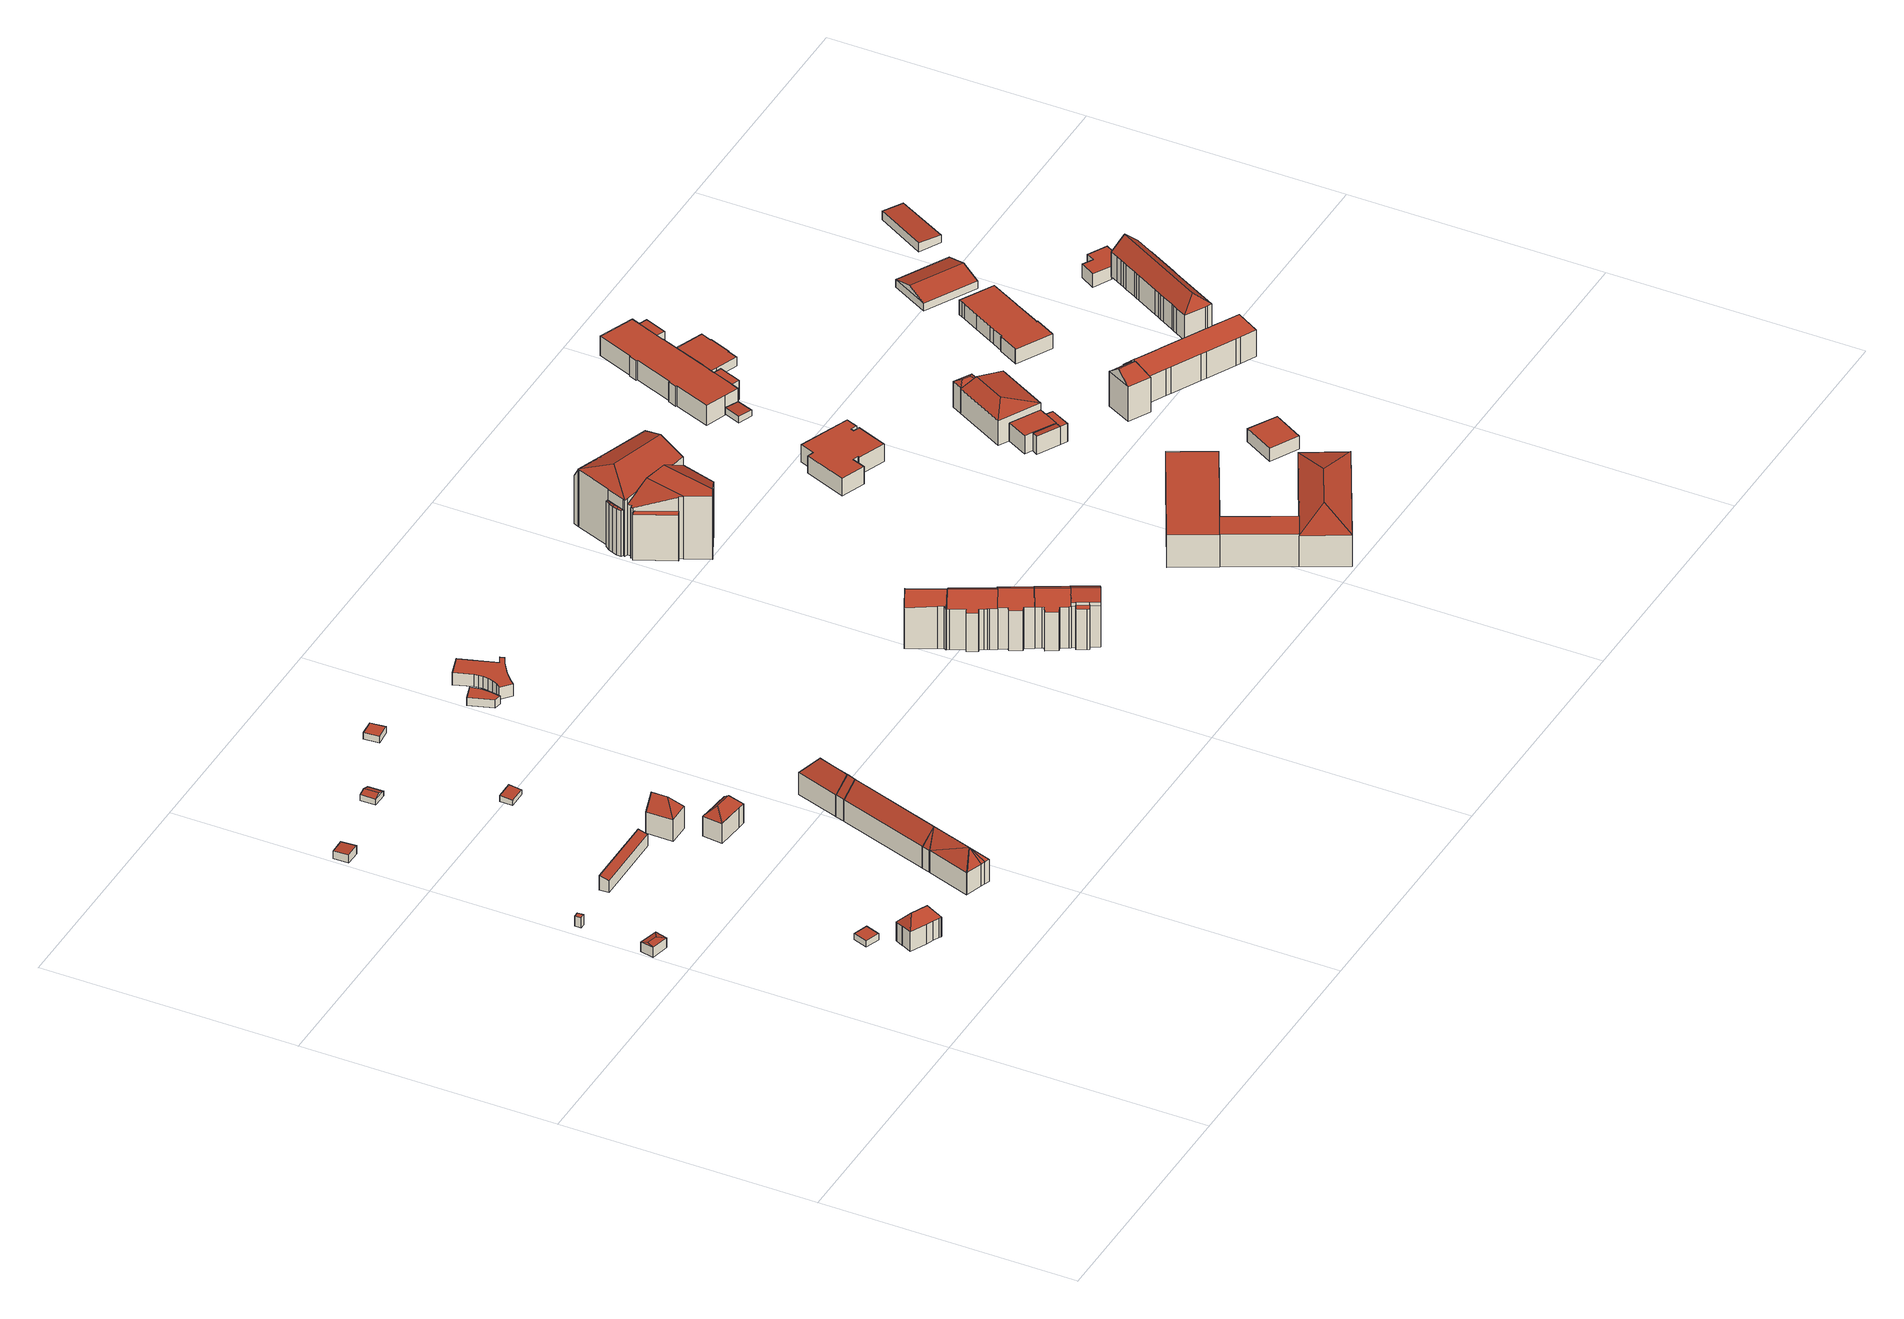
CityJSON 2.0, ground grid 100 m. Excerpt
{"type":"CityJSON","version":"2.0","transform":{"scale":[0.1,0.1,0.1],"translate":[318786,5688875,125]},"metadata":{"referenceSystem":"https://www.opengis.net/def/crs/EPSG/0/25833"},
"CityObjects":{
"building1":{"type":"Building","attributes":{"name":"Universitätsklinikum Leipzig","Dachtyp_tdc":"tdcFreeFormRoof","Gemeindeschluessel":14713000,"Dachneigung":12.28,"QualitaetDacherkennung":78,"Geometrietyp2DReferenz":"3000","function":"31001_3051","roofType":"5000","measuredHeight":4.79},"geometry":[{"type":"MultiSurface","lod":"2","boundaries":[[[0,1,2,3]],[[1,4,5,2]],[[4,6,7,5]],[[6,0,3,7]],[[8,6,4]],[[9,8,4,1]],[[9,1,0]],[[8,9,0,6]],[[3,2,5,7]]],"semantics":{"surfaces":[{"type":"WallSurface"},{"type":"RoofSurface"},{"type":"GroundSurface"}],"values":[0,0,0,0,1,1,1,1,2]}}]},
"building2":{"type":"Building","attributes":{"name":"Universitätsklinikum Leipzig","Dachtyp_tdc":"tdcPolyFlatRoof","Gemeindeschluessel":14713000,"Dachneigung":0,"QualitaetDacherkennung":84,"Geometrietyp2DReferenz":"3000","function":"31001_3051","roofType":"1000","measuredHeight":4.43},"geometry":[{"type":"MultiSurface","lod":"2","boundaries":[[[10,11,12,13]],[[11,14,15,12]],[[14,16,17,15]],[[16,10,13,17]],[[16,14,11,10]],[[13,12,15,17]]],"semantics":{"surfaces":[{"type":"WallSurface"},{"type":"RoofSurface"},{"type":"GroundSurface"}],"values":[0,0,0,0,1,2]}}]},
"building3":{"type":"Building","attributes":{"Dachtyp_tdc":"tdcPolyFlatRoof","Gemeindeschluessel":14713000,"Dachneigung":0,"QualitaetDacherkennung":73,"Geometrietyp2DReferenz":"3000","function":"31001_9998","roofType":"1000","measuredHeight":2.67},"geometry":[{"type":"MultiSurface","lod":"2","boundaries":[[[18,19,20,21]],[[19,22,23,20]],[[22,24,25,23]],[[24,18,21,25]],[[24,22,19,18]],[[21,20,23,25]]],"semantics":{"surfaces":[{"type":"WallSurface"},{"type":"RoofSurface"},{"type":"GroundSurface"}],"values":[0,0,0,0,1,2]}}]},
"building4":{"type":"Building","attributes":{"Dachtyp_tdc":"tdcHipRoof","Gemeindeschluessel":14713000,"Dachneigung":48.09,"QualitaetDacherkennung":79,"Geometrietyp2DReferenz":"3000","function":"31001_9998","roofType":"3200","measuredHeight":12.59},"geometry":[{"type":"MultiSurface","lod":"2","boundaries":[[[26,27,28,29]],[[27,30,31,28]],[[30,32,33,31]],[[32,34,35,33]],[[34,36,37,35]],[[36,38,39,37]],[[38,40,41,39]],[[40,42,43,41]],[[42,44,45,43]],[[44,46,47,45]],[[46,48,49,47]],[[48,50,51,49]],[[50,52,53,51]],[[52,26,29,53]],[[48,46,54]],[[40,38,36,34,32,30,55]],[[46,44,42,40,55,54]],[[30,27,26,52,50,48,54,55]],[[29,28,31,33,35,37,39,41,43,45,47,49,51,53]]],"semantics":{"surfaces":[{"type":"WallSurface"},{"type":"RoofSurface"},{"type":"GroundSurface"}],"values":[0,0,0,0,0,0,0,0,0,0,0,0,0,0,1,1,1,1,2]}}]},
"building5":{"type":"Building","attributes":{"Dachtyp_tdc":"tdcPolyFlatRoof","Gemeindeschluessel":14713000,"Dachneigung":2.59,"QualitaetDacherkennung":92,"Geometrietyp2DReferenz":"3000","function":"31001_9998","roofType":"2100","measuredHeight":3.53},"geometry":[{"type":"MultiSurface","lod":"2","boundaries":[[[56,57,58,59]],[[57,60,61,58]],[[60,62,63,61]],[[62,56,59,63]],[[62,60,57,56]],[[59,58,61,63]]],"semantics":{"surfaces":[{"type":"WallSurface"},{"type":"RoofSurface"},{"type":"GroundSurface"}],"values":[0,0,0,0,1,2]}}]},
"building6":{"type":"Building","attributes":{"name":"Universitätsklinikum Leipzig","Dachtyp_tdc":"tdcPolyFlatRoof","Gemeindeschluessel":14713000,"Dachneigung":15.84,"QualitaetDacherkennung":71,"Geometrietyp2DReferenz":"3000","function":"31001_3051","roofType":"2100","measuredHeight":6.13},"geometry":[{"type":"MultiSurface","lod":"2","boundaries":[[[64,65,66,67]],[[65,68,69,66]],[[68,70,71,69]],[[70,64,67,71]],[[70,68,65,64]],[[67,66,69,71]]],"semantics":{"surfaces":[{"type":"WallSurface"},{"type":"RoofSurface"},{"type":"GroundSurface"}],"values":[0,0,0,0,1,2]}}]},
"building7":{"type":"Building","attributes":{"name":"Universitätsklinikum Leipzig","Dachtyp_tdc":"tdcHipAndGableRoof","Gemeindeschluessel":14713000,"Dachneigung":53.03,"QualitaetDacherkennung":83,"Geometrietyp2DReferenz":"3000","function":"31001_3051","roofType":"5000","measuredHeight":14.72},"geometry":[{"type":"MultiSurface","lod":"2","boundaries":[[[72,73,74,75]],[[73,76,77,74]],[[76,78,79,77]],[[78,72,75,79]],[[76,73,80]],[[72,78,81]],[[73,72,81,80]],[[78,76,80,81]],[[75,74,77,79]]],"semantics":{"surfaces":[{"type":"WallSurface"},{"type":"RoofSurface"},{"type":"GroundSurface"}],"values":[0,0,0,0,1,0,1,1,2]}}]},
"building8":{"type":"Building","attributes":{"Dachtyp_tdc":"tdcGableRoof","Gemeindeschluessel":14713000,"Dachneigung":22.31,"QualitaetDacherkennung":72,"Geometrietyp2DReferenz":"3000","function":"31001_9998","roofType":"3100","measuredHeight":3.31},"geometry":[{"type":"MultiSurface","lod":"2","boundaries":[[[82,83,84,85]],[[83,86,87,84]],[[86,88,89,87]],[[88,82,85,89]],[[86,83,90]],[[82,88,91]],[[83,82,91,90]],[[88,86,90,91]],[[85,84,87,89]]],"semantics":{"surfaces":[{"type":"WallSurface"},{"type":"RoofSurface"},{"type":"GroundSurface"}],"values":[0,0,0,0,0,0,1,1,2]}}]},
"building9":{"type":"Building","attributes":{"Dachtyp_tdc":"tdcFreeFormRoof","Gemeindeschluessel":14713000,"Dachneigung":45.26,"QualitaetDacherkennung":84,"Geometrietyp2DReferenz":"3000","function":"31001_9998","roofType":"5000","measuredHeight":12.25},"geometry":[{"type":"MultiSurface","lod":"2","boundaries":[[[92,93,94,95]],[[93,96,97,94]],[[96,98,99,97]],[[98,100,101,99]],[[100,102,103,101]],[[102,104,105,103]],[[104,106,107,105]],[[106,108,109,107]],[[108,110,111,109]],[[110,92,95,111]],[[112,113,108]],[[114,115,96,93]],[[112,106,104,102,100,98,96,115,113]],[[110,108,113,115,114,92]],[[93,92,114]],[[108,106,112]],[[95,94,97,99,101,103,105,107,109,111]]],"semantics":{"surfaces":[{"type":"WallSurface"},{"type":"RoofSurface"},{"type":"GroundSurface"}],"values":[0,0,0,0,0,0,0,0,0,0,1,1,1,1,0,0,2]}}]},
"building10":{"type":"Building","attributes":{"Dachtyp_tdc":"tdcPolyFlatRoof","Gemeindeschluessel":14713000,"Dachneigung":6.75,"QualitaetDacherkennung":84,"Geometrietyp2DReferenz":"3000","function":"31001_9998","roofType":"2100","measuredHeight":2.61},"geometry":[{"type":"MultiSurface","lod":"2","boundaries":[[[116,117,118,119]],[[117,120,121,118]],[[120,122,123,121]],[[122,116,119,123]],[[122,120,117,116]],[[119,118,121,123]]],"semantics":{"surfaces":[{"type":"WallSurface"},{"type":"RoofSurface"},{"type":"GroundSurface"}],"values":[0,0,0,0,1,2]}}]},
"building11":{"type":"Building","attributes":{"Dachtyp_tdc":"tdcFreeFormRoof","Gemeindeschluessel":14713000,"Dachneigung":47.1,"QualitaetDacherkennung":47,"Geometrietyp2DReferenz":"3000","function":"31001_9998","roofType":"5000","measuredHeight":15.23},"geometry":[{"type":"MultiSurface","lod":"2","boundaries":[[[124,125,126,127]],[[125,128,129,126]],[[128,130,131,129]],[[130,132,133,131]],[[132,134,135,133]],[[134,136,137,135]],[[136,138,139,137]],[[138,140,141,139]],[[140,142,143,141]],[[142,144,145,143]],[[144,146,147,145]],[[146,148,149,147]],[[148,150,151,149]],[[150,152,153,151]],[[152,154,155,153]],[[154,156,157,155]],[[156,158,159,157]],[[158,124,127,159]],[[156,160,158]],[[154,160,156]],[[152,160,154]],[[160,152,150]],[[161,146,162]],[[163,146,161]],[[164,146,163]],[[165,146,164]],[[165,148,146]],[[166,148,165]],[[167,148,166]],[[160,148,167]],[[148,160,150]],[[144,162,146]],[[142,162,144]],[[162,142,140]],[[161,162,140,138]],[[163,161,138,136]],[[164,163,136,134]],[[165,164,134,132]],[[166,165,132,130]],[[167,166,130,128]],[[125,167,128]],[[124,167,125]],[[124,160,167]],[[160,124,158]],[[127,126,129,131,133,135,137,139,141,143,145,147,149,151,153,155,157,159]]],"semantics":{"surfaces":[{"type":"WallSurface"},{"type":"RoofSurface"},{"type":"GroundSurface"}],"values":[0,0,0,0,0,0,0,0,0,0,0,0,0,0,0,0,0,0,1,1,1,1,1,1,1,1,1,1,1,1,1,1,1,1,1,1,1,1,1,1,1,1,1,1,2]}}]},
"building12":{"type":"Building","attributes":{"Dachtyp_tdc":"tdcPolyFlatRoof","Gemeindeschluessel":14713000,"Dachneigung":0,"QualitaetDacherkennung":68,"Geometrietyp2DReferenz":"3000","function":"31001_9998","roofType":"1000","measuredHeight":2.78},"geometry":[{"type":"MultiSurface","lod":"2","boundaries":[[[168,169,170,171]],[[169,172,173,170]],[[172,174,175,173]],[[174,168,171,175]],[[174,172,169,168]],[[171,170,173,175]]],"semantics":{"surfaces":[{"type":"WallSurface"},{"type":"RoofSurface"},{"type":"GroundSurface"}],"values":[0,0,0,0,1,2]}}]},
"building13":{"type":"Building","attributes":{"name":"Technisches Rathaus","Dachtyp_tdc":"tdcPolyFlatRoof","Gemeindeschluessel":14713000,"Dachneigung":0,"QualitaetDacherkennung":87,"Geometrietyp2DReferenz":"3000","function":"31001_3012","roofType":"1000","measuredHeight":3.44},"geometry":[{"type":"MultiSurface","lod":"2","boundaries":[[[176,177,178,179]],[[177,180,181,178]],[[180,182,183,181]],[[182,184,185,183]],[[184,186,187,185]],[[186,188,189,187]],[[188,176,179,189]],[[188,186,184,182,180,177,176]],[[179,178,181,183,185,187,189]]],"semantics":{"surfaces":[{"type":"WallSurface"},{"type":"RoofSurface"},{"type":"GroundSurface"}],"values":[0,0,0,0,0,0,0,1,2]}}]},
"building14":{"type":"Building","attributes":{"name":"Technisches Rathaus","Dachtyp_tdc":"tdcPolyFlatRoof","Gemeindeschluessel":14713000,"Dachneigung":0,"QualitaetDacherkennung":53,"Geometrietyp2DReferenz":"3000","function":"31001_3012","roofType":"1000","measuredHeight":5.16},"geometry":[{"type":"MultiSurface","lod":"2","boundaries":[[[190,191,192,193]],[[191,194,195,192]],[[194,196,197,195]],[[196,198,199,197]],[[198,200,201,199]],[[200,202,203,201]],[[202,204,205,203]],[[204,206,207,205]],[[206,208,209,207]],[[208,210,211,209]],[[210,212,213,211]],[[212,214,215,213]],[[214,216,217,215]],[[216,218,219,217]],[[218,220,221,219]],[[220,222,223,221]],[[222,224,225,223]],[[224,226,227,225]],[[226,228,229,227]],[[228,190,193,229]],[[228,226,224,222,220,218,216,214,212,210,208,206,204,202,200,198,196,194,191,190]],[[193,192,195,197,199,201,203,205,207,209,211,213,215,217,219,221,223,225,227,229]]],"semantics":{"surfaces":[{"type":"WallSurface"},{"type":"RoofSurface"},{"type":"GroundSurface"}],"values":[0,0,0,0,0,0,0,0,0,0,0,0,0,0,0,0,0,0,0,0,1,2]}}]},
"building15":{"type":"Building","attributes":{"Dachtyp_tdc":"tdcFreeFormRoof","Gemeindeschluessel":14713000,"Dachneigung":34.3,"QualitaetDacherkennung":86,"Geometrietyp2DReferenz":"3000","function":"31001_9998","roofType":"5000","measuredHeight":21.28},"geometry":[{"type":"MultiSurface","lod":"2","boundaries":[[[230,231,232,233]],[[231,234,235,232]],[[234,236,237,235]],[[236,238,239,237]],[[238,240,241,239]],[[240,230,233,241]],[[242,240,238,243]],[[242,243,236,234,231,230]],[[230,240,242]],[[238,236,243]],[[233,232,235,237,239,241]]],"semantics":{"surfaces":[{"type":"WallSurface"},{"type":"RoofSurface"},{"type":"GroundSurface"}],"values":[0,0,0,0,0,0,1,1,0,0,2]}}]},
"building16":{"type":"Building","attributes":{"Dachtyp_tdc":"tdcGableRoof","Gemeindeschluessel":14713000,"Dachneigung":35.86,"QualitaetDacherkennung":90,"Geometrietyp2DReferenz":"3000","function":"31001_9998","roofType":"3100","measuredHeight":21.37},"geometry":[{"type":"MultiSurface","lod":"2","boundaries":[[[244,245,246,247]],[[245,248,249,246]],[[248,250,251,249]],[[250,252,253,251]],[[252,254,255,253]],[[254,256,257,255]],[[256,258,259,257]],[[258,260,261,259]],[[260,262,263,261]],[[262,264,265,263]],[[264,266,267,265]],[[266,268,269,267]],[[268,270,271,269]],[[270,244,247,271]],[[266,264,262,260]],[[260,258,256,254,252,250,248,245,244,270,268,266]],[[247,246,249,251,253,255,257,259,261,263,265,267,269,271]]],"semantics":{"surfaces":[{"type":"WallSurface"},{"type":"RoofSurface"},{"type":"GroundSurface"}],"values":[0,0,0,0,0,0,0,0,0,0,0,0,0,0,1,1,2]}}]},
"building17":{"type":"Building","attributes":{"Dachtyp_tdc":"tdcFreeFormRoof","Gemeindeschluessel":14713000,"Dachneigung":32.65,"QualitaetDacherkennung":84,"Geometrietyp2DReferenz":"3000","function":"31001_9998","roofType":"5000","measuredHeight":21.39},"geometry":[{"type":"MultiSurface","lod":"2","boundaries":[[[272,273,274,275]],[[273,276,277,274]],[[276,278,279,277]],[[278,280,281,279]],[[280,282,283,281]],[[282,284,285,283]],[[284,286,287,285]],[[286,272,275,287]],[[288,280,278,289]],[[286,284,282,288,289,276,273,272]],[[282,280,288]],[[278,276,289]],[[275,274,277,279,281,283,285,287]]],"semantics":{"surfaces":[{"type":"WallSurface"},{"type":"RoofSurface"},{"type":"GroundSurface"}],"values":[0,0,0,0,0,0,0,0,1,1,0,0,2]}}]},
"building18":{"type":"Building","attributes":{"Dachtyp_tdc":"tdcFreeFormRoof","Gemeindeschluessel":14713000,"Dachneigung":32.58,"QualitaetDacherkennung":81,"Geometrietyp2DReferenz":"3000","function":"31001_9998","roofType":"5000","measuredHeight":21.2},"geometry":[{"type":"MultiSurface","lod":"2","boundaries":[[[290,291,292,293]],[[291,294,295,292]],[[294,296,297,295]],[[296,298,299,297]],[[298,300,301,299]],[[300,302,303,301]],[[302,304,305,303]],[[304,280,306,305]],[[280,307,308,306]],[[307,290,293,308]],[[309,307,280,310]],[[296,294,291,290,309,310,304,302,300,298]],[[290,307,309]],[[280,304,310]],[[293,292,295,297,299,301,303,305,306,308]]],"semantics":{"surfaces":[{"type":"WallSurface"},{"type":"RoofSurface"},{"type":"GroundSurface"}],"values":[0,0,0,0,0,0,0,0,0,0,1,1,0,0,2]}}]},
"building19":{"type":"Building","attributes":{"Gemeindeschluessel":14713000,"Geometrietyp2DReferenz":"3000","function":"31001_9998","roofType":"9999"},"children":["building19-1","building19-2"]},
"building19-1":{"type":"BuildingPart","attributes":{"Dachtyp_tdc":"tdcPolyFlatRoof","Dachneigung":31.28,"QualitaetDacherkennung":57,"Geometrietyp2DReferenz":"3000","roofType":"2100","measuredHeight":18.07},"parents":["building19"],"geometry":[{"type":"MultiSurface","lod":"2","boundaries":[[[311,312,313,314,315]],[[312,316,317,313]],[[316,318,319,317]],[[318,320,321,322,319]],[[318,316,312,311,320]],[[322,314,313,317,319]],[[315,314,322,321]],[[311,315,321,320]]],"semantics":{"surfaces":[{"type":"WallSurface"},{"type":"RoofSurface"},{"type":"GroundSurface"},{"type":"ClosureSurface"}],"values":[0,0,0,0,1,2,3,3]}}]},
"building19-2":{"type":"BuildingPart","attributes":{"Dachtyp_tdc":"tdcGableRoof","Dachneigung":12.75,"QualitaetDacherkennung":67,"Geometrietyp2DReferenz":"3000","roofType":"3100","measuredHeight":20.63},"parents":["building19"],"geometry":[{"type":"MultiSurface","lod":"2","boundaries":[[[323,324,325,326]],[[324,315,314,325]],[[321,327,328,322]],[[327,307,329,328]],[[307,323,326,329]],[[307,330,331,323]],[[332,333,331,330,334,335]],[[320,335,321]],[[321,335,334,327]],[[327,334,330,307]],[[324,333,332,315]],[[323,331,333,324]],[[332,311,315]],[[326,325,314,322,328,329]],[[322,314,315,321]],[[335,320,311,332]],[[315,311,320,321]]],"semantics":{"surfaces":[{"type":"WallSurface"},{"type":"RoofSurface"},{"type":"GroundSurface"},{"type":"ClosureSurface"}],"values":[0,0,0,0,0,1,1,0,0,0,0,0,0,2,3,0,3]}}]},
"building20":{"type":"Building","attributes":{"name":"Thonbergklinik","Gemeindeschluessel":14713000,"Geometrietyp2DReferenz":"3000","function":"31001_3051","roofType":"9999"},"children":["building20-1","building20-2","building20-3","building20-4","building20-5"]},
"building20-1":{"type":"BuildingPart","attributes":{"Dachtyp_tdc":"tdcFreeFormRoof","Dachneigung":60.91,"QualitaetDacherkennung":29,"Geometrietyp2DReferenz":"3000","roofType":"5000","measuredHeight":20.58},"parents":["building20"],"geometry":[{"type":"MultiSurface","lod":"2","boundaries":[[[336,337,338,339]],[[337,340,341,338]],[[340,342,343,341]],[[344,342,340]],[[345,344,340,337]],[[345,337,336]],[[344,345,336,342]],[[339,338,341,343]],[[339,343,342,336]]],"semantics":{"surfaces":[{"type":"WallSurface"},{"type":"RoofSurface"},{"type":"GroundSurface"},{"type":"ClosureSurface"}],"values":[0,0,0,1,1,0,1,2,3]}}]},
"building20-2":{"type":"BuildingPart","attributes":{"Dachtyp_tdc":"tdcPolyFlatRoof","Dachneigung":59.77,"QualitaetDacherkennung":30,"Geometrietyp2DReferenz":"3000","roofType":"2100","measuredHeight":24.25},"parents":["building20"],"geometry":[{"type":"MultiSurface","lod":"2","boundaries":[[[346,347,348,349]],[[350,351,352,353]],[[351,346,349,352]],[[351,350,347,346]],[[349,348,353,352]],[[353,348,347,350]]],"semantics":{"surfaces":[{"type":"WallSurface"},{"type":"RoofSurface"},{"type":"GroundSurface"},{"type":"ClosureSurface"}],"values":[0,0,0,1,2,3]}}]},
"building20-3":{"type":"BuildingPart","attributes":{"Dachtyp_tdc":"tdcFreeFormRoof","Dachneigung":32.25,"QualitaetDacherkennung":20,"Geometrietyp2DReferenz":"3000","roofType":"5000","measuredHeight":19.97},"parents":["building20"],"geometry":[{"type":"MultiSurface","lod":"2","boundaries":[[[354,355,356,357]],[[355,358,359,356]],[[358,360,361,359]],[[360,362,363,361]],[[362,364,365,363]],[[364,366,367,365]],[[368,366,364]],[[369,368,364,362]],[[370,369,362,360]],[[371,370,360,358]],[[372,371,358,355]],[[372,355,354]],[[368,369,370,371,372,354,366]],[[356,359,361,363,365,367,357]],[[357,367,366,354]]],"semantics":{"surfaces":[{"type":"WallSurface"},{"type":"RoofSurface"},{"type":"GroundSurface"},{"type":"ClosureSurface"}],"values":[0,0,0,0,0,0,1,1,1,1,1,1,1,2,3]}}]},
"building20-4":{"type":"BuildingPart","attributes":{"Dachtyp_tdc":"tdcHipAndGableRoof","Dachneigung":17.4,"QualitaetDacherkennung":28,"Geometrietyp2DReferenz":"3000","roofType":"5000","measuredHeight":28},"parents":["building20"],"geometry":[{"type":"MultiSurface","lod":"2","boundaries":[[[373,374,375,376]],[[374,377,378,379,375]],[[380,381,382,383,384]],[[381,385,357,382]],[[385,354,357]],[[386,367,366]],[[386,387,353,367]],[[387,350,353]],[[388,373,376,348,347]],[[387,386,385,381,389]],[[381,380,390,391,392,393,377,374,389]],[[374,373,388,387,389]],[[376,375,379,394,395,383,382,357,367,353,348]],[[380,384,390]],[[393,378,377]],[[384,383,395,391,390]],[[391,395,394,392]],[[392,394,379,378,393]],[[366,354,385,386]],[[366,367,357,354]],[[347,350,387,388]],[[347,348,353,350]]],"semantics":{"surfaces":[{"type":"WallSurface"},{"type":"RoofSurface"},{"type":"GroundSurface"},{"type":"ClosureSurface"}],"values":[0,0,0,0,0,0,0,0,0,1,1,1,2,0,0,3,3,3,0,3,0,3]}}]},
"building20-5":{"type":"BuildingPart","attributes":{"Dachtyp_tdc":"tdcFreeFormRoof","Dachneigung":2.13,"QualitaetDacherkennung":7,"Geometrietyp2DReferenz":"3000","roofType":"5000","measuredHeight":27.05},"parents":["building20"],"geometry":[{"type":"MultiSurface","lod":"2","boundaries":[[[396,397,336,339]],[[398,343,342]],[[398,399,400,343]],[[399,401,402,400]],[[401,384,383,402]],[[378,403,404,379]],[[403,405,406,404]],[[405,407,408,406]],[[407,409,410,408]],[[409,411,412,410]],[[411,396,339,412]],[[407,405,403,378,393,413]],[[414,390,384,401,399,398,397,396,411]],[[413,414,411,409,407]],[[339,343,400,402,383,395,394,379,404,406,408,410,412]],[[398,342,336,397]],[[342,343,339,336]],[[391,390,414]],[[395,383,384,390,391]],[[392,391,414,413]],[[394,395,391,392]],[[393,392,413]],[[378,379,394,392,393]]],"semantics":{"surfaces":[{"type":"WallSurface"},{"type":"RoofSurface"},{"type":"GroundSurface"},{"type":"ClosureSurface"}],"values":[0,0,0,0,0,0,0,0,0,0,0,1,1,1,2,0,3,0,3,0,3,0,3]}}]},
"building21":{"type":"Building","attributes":{"name":"Oberschule Barnet-Licht-Platz","Gemeindeschluessel":14713000,"Geometrietyp2DReferenz":"3000","function":"31001_3021","roofType":"9999"},"children":["building21-1","building21-2","building21-3"]},
"building21-1":{"type":"BuildingPart","attributes":{"Dachtyp_tdc":"tdcPolyFlatRoof","Dachneigung":0,"QualitaetDacherkennung":58,"Geometrietyp2DReferenz":"3000","roofType":"1000","measuredHeight":13.77},"parents":["building21"],"geometry":[{"type":"MultiSurface","lod":"2","boundaries":[[[415,416,417,418]],[[416,419,420,417]],[[419,421,422,420]],[[421,423,424,422]],[[423,421,419,416,415]],[[418,417,420,422,424]],[[418,424,423,415]]],"semantics":{"surfaces":[{"type":"WallSurface"},{"type":"RoofSurface"},{"type":"GroundSurface"},{"type":"ClosureSurface"}],"values":[0,0,0,0,1,2,3]}}]},
"building21-2":{"type":"BuildingPart","attributes":{"Dachtyp_tdc":"tdcHipRoof","Dachneigung":18.13,"QualitaetDacherkennung":21,"Geometrietyp2DReferenz":"3000","roofType":"3200","measuredHeight":16.52},"parents":["building21"],"geometry":[{"type":"MultiSurface","lod":"2","boundaries":[[[425,426,427,428]],[[426,429,430,427]],[[431,425,428,432]],[[429,426,433]],[[425,431,434]],[[426,425,434,433]],[[431,435,429,433,434]],[[428,427,430,436,432]],[[432,436,435,431]],[[436,430,429,435]]],"semantics":{"surfaces":[{"type":"WallSurface"},{"type":"RoofSurface"},{"type":"GroundSurface"},{"type":"ClosureSurface"}],"values":[0,0,0,1,1,1,1,2,0,3]}}]},
"building21-3":{"type":"BuildingPart","attributes":{"Dachtyp_tdc":"tdcPolyFlatRoof","Dachneigung":0,"QualitaetDacherkennung":68,"Geometrietyp2DReferenz":"3000","roofType":"1000","measuredHeight":13.85},"parents":["building21"],"geometry":[{"type":"MultiSurface","lod":"2","boundaries":[[[437,438,435,436,424,423]],[[439,440,415,418,430,429]],[[440,439,438,437]],[[424,436,430,418]],[[429,435,438,439]],[[430,436,435,429]],[[423,415,440,437]],[[423,424,418,415]]],"semantics":{"surfaces":[{"type":"WallSurface"},{"type":"RoofSurface"},{"type":"GroundSurface"},{"type":"ClosureSurface"}],"values":[0,0,1,2,0,3,0,3]}}]},
"building22":{"type":"Building","attributes":{"name":"Erlöserkirche","Dachtyp_tdc":"tdcPolyFlatRoof","Gemeindeschluessel":14713000,"Dachneigung":0,"QualitaetDacherkennung":100,"Geometrietyp2DReferenz":"3000","function":"31001_3041","roofType":"1000","measuredHeight":7.36},"geometry":[{"type":"MultiSurface","lod":"2","boundaries":[[[441,442,443,444]],[[442,445,446,443]],[[445,447,448,446]],[[447,449,450,448]],[[449,451,452,450]],[[451,453,454,452]],[[453,455,456,454]],[[455,457,458,456]],[[457,459,460,458]],[[459,461,462,460]],[[461,463,464,462]],[[463,465,466,464]],[[465,467,468,466]],[[467,441,444,468]],[[467,465,463,461,459,457,455,453,451,449,447,445,442,441]],[[444,443,446,448,450,452,454,456,458,460,462,464,466,468]]],"semantics":{"surfaces":[{"type":"WallSurface"},{"type":"RoofSurface"},{"type":"GroundSurface"}],"values":[0,0,0,0,0,0,0,0,0,0,0,0,0,0,1,2]}}]},
"building23":{"type":"Building","attributes":{"Dachtyp_tdc":"tdcPolyFlatRoof","Gemeindeschluessel":14713000,"Dachneigung":4.39,"QualitaetDacherkennung":62,"Geometrietyp2DReferenz":"3000","function":"31001_9998","roofType":"2100","measuredHeight":2.93},"geometry":[{"type":"MultiSurface","lod":"2","boundaries":[[[469,470,471,472]],[[470,473,474,471]],[[473,475,476,474]],[[475,469,472,476]],[[475,473,470,469]],[[472,471,474,476]]],"semantics":{"surfaces":[{"type":"WallSurface"},{"type":"RoofSurface"},{"type":"GroundSurface"}],"values":[0,0,0,0,1,2]}}]},
"building24":{"type":"Building","attributes":{"Gemeindeschluessel":14713000,"Geometrietyp2DReferenz":"3000","function":"31001_2000","roofType":"9999"},"children":["building24-1","building24-2","building24-3","building24-4","building24-5"]},
"building24-1":{"type":"BuildingPart","attributes":{"Dachtyp_tdc":"tdcPolyFlatRoof","Dachneigung":0,"QualitaetDacherkennung":73,"Geometrietyp2DReferenz":"3000","roofType":"1000","measuredHeight":7.69},"parents":["building24"],"geometry":[{"type":"MultiSurface","lod":"2","boundaries":[[[477,478,479,480]],[[481,482,483,484]],[[485,477,480,486,487]],[[485,488,482,481,478,477]],[[480,479,484,483,489,486]],[[484,479,478,481]],[[489,483,482,488,490]],[[487,490,488,485]],[[487,486,489,490]]],"semantics":{"surfaces":[{"type":"WallSurface"},{"type":"RoofSurface"},{"type":"GroundSurface"},{"type":"ClosureSurface"}],"values":[0,0,0,1,2,3,3,0,3]}}]},
"building24-2":{"type":"BuildingPart","attributes":{"Dachtyp_tdc":"tdcHipAndGableRoof","Dachneigung":11.74,"QualitaetDacherkennung":21,"Geometrietyp2DReferenz":"3000","roofType":"5000","measuredHeight":12.89},"parents":["building24"],"geometry":[{"type":"MultiSurface","lod":"2","boundaries":[[[491,492,481,484,493]],[[494,495,496,497]],[[494,492,498]],[[492,491,499,498]],[[495,494,498,499,500]],[[493,484,479,497,496,501]],[[494,497,479,478,481,492]],[[478,479,484,481]],[[493,501,502,491]],[[501,496,495,502]],[[500,499,491,502,503]],[[495,500,503,502]]],"semantics":{"surfaces":[{"type":"WallSurface"},{"type":"RoofSurface"},{"type":"GroundSurface"},{"type":"ClosureSurface"}],"values":[0,0,1,1,1,2,0,3,0,3,0,3]}}]},
"building24-3":{"type":"BuildingPart","attributes":{"Dachtyp_tdc":"tdcFreeFormRoof","Dachneigung":28.95,"QualitaetDacherkennung":27,"Geometrietyp2DReferenz":"3000","roofType":"5000","measuredHeight":12.09},"parents":["building24"],"geometry":[{"type":"MultiSurface","lod":"2","boundaries":[[[504,505,506,496,495]],[[505,507,508,506]],[[507,503,502,501,508]],[[509,503,507]],[[510,509,507,505]],[[510,505,504]],[[509,510,504,500,503]],[[496,506,508,501]],[[495,500,504]],[[496,501,502,495]],[[495,502,503,500]]],"semantics":{"surfaces":[{"type":"WallSurface"},{"type":"RoofSurface"},{"type":"GroundSurface"},{"type":"ClosureSurface"}],"values":[0,0,0,1,1,1,1,2,0,3,3]}}]},
"building24-4":{"type":"BuildingPart","attributes":{"Dachtyp_tdc":"tdcPolyFlatRoof","Dachneigung":0,"QualitaetDacherkennung":69,"Geometrietyp2DReferenz":"3000","roofType":"1000","measuredHeight":7.67},"parents":["building24"],"geometry":[{"type":"MultiSurface","lod":"2","boundaries":[[[482,511,512,483]],[[511,513,514,512]],[[513,515,516,514]],[[515,513,511,482,488,517]],[[483,512,514,516,489]],[[490,517,488]],[[483,489,490,488,482]],[[490,489,516,515,517]]],"semantics":{"surfaces":[{"type":"WallSurface"},{"type":"RoofSurface"},{"type":"GroundSurface"},{"type":"ClosureSurface"}],"values":[0,0,0,1,2,0,3,3]}}]},
"building24-5":{"type":"BuildingPart","attributes":{"Dachtyp_tdc":"tdcPolyFlatRoof","Dachneigung":4.53,"QualitaetDacherkennung":71,"Geometrietyp2DReferenz":"3000","roofType":"2100","measuredHeight":7.74},"parents":["building24"],"geometry":[{"type":"MultiSurface","lod":"2","boundaries":[[[518,487,486,519]],[[518,519,516,515]],[[515,517,490,487,518]],[[519,486,489,516]],[[489,486,487,490]],[[489,490,517,515,516]]],"semantics":{"surfaces":[{"type":"WallSurface"},{"type":"RoofSurface"},{"type":"GroundSurface"},{"type":"ClosureSurface"}],"values":[0,0,1,2,3,3]}}]},
"building25":{"type":"Building","attributes":{"Dachtyp_tdc":"tdcPolyFlatRoof","Gemeindeschluessel":14713000,"Dachneigung":0,"QualitaetDacherkennung":34,"Geometrietyp2DReferenz":"3000","function":"31001_2000","roofType":"1000","measuredHeight":5.44},"geometry":[{"type":"MultiSurface","lod":"2","boundaries":[[[520,521,522,523]],[[521,524,525,522]],[[524,526,527,525]],[[526,520,523,527]],[[526,524,521,520]],[[523,522,525,527]]],"semantics":{"surfaces":[{"type":"WallSurface"},{"type":"RoofSurface"},{"type":"GroundSurface"}],"values":[0,0,0,0,1,2]}}]},
"building26":{"type":"Building","attributes":{"Gemeindeschluessel":14713000,"Geometrietyp2DReferenz":"3000","function":"31001_9998","roofType":"9999"},"children":["building26-1","building26-2","building26-3","building26-4"]},
"building26-1":{"type":"BuildingPart","attributes":{"Dachtyp_tdc":"tdcPolyFlatRoof","Dachneigung":0,"QualitaetDacherkennung":31,"Geometrietyp2DReferenz":"3000","roofType":"1000","measuredHeight":8.19},"parents":["building26"],"geometry":[{"type":"MultiSurface","lod":"2","boundaries":[[[528,529,530,531]],[[529,532,533,530]],[[532,534,535,533]],[[534,536,537,535]],[[536,538,539,537]],[[538,540,541,539]],[[540,542,543,541]],[[542,544,545,543]],[[542,540,538,536,534,532,529,528,544]],[[545,531,530,533,535,537,539,541,543]],[[531,545,544,528]]],"semantics":{"surfaces":[{"type":"WallSurface"},{"type":"RoofSurface"},{"type":"GroundSurface"},{"type":"ClosureSurface"}],"values":[0,0,0,0,0,0,0,0,1,2,3]}}]},
"building26-2":{"type":"BuildingPart","attributes":{"Dachtyp_tdc":"tdcPolyFlatRoof","Dachneigung":0,"QualitaetDacherkennung":73,"Geometrietyp2DReferenz":"3000","roofType":"1000","measuredHeight":8.24},"parents":["building26"],"geometry":[{"type":"MultiSurface","lod":"2","boundaries":[[[546,547,548,549]],[[547,550,551,548]],[[550,552,553,551]],[[552,554,555,553]],[[554,556,530,555]],[[556,557,531,530]],[[556,554,552,550,547,546,557]],[[549,548,551,553,555,530,531]],[[549,531,557,546]]],"semantics":{"surfaces":[{"type":"WallSurface"},{"type":"RoofSurface"},{"type":"GroundSurface"},{"type":"ClosureSurface"}],"values":[0,0,0,0,0,0,1,2,3]}}]},
"building26-3":{"type":"BuildingPart","attributes":{"Dachtyp_tdc":"tdcPolyFlatRoof","Dachneigung":0,"QualitaetDacherkennung":74,"Geometrietyp2DReferenz":"3000","roofType":"1000","measuredHeight":8.33},"parents":["building26"],"geometry":[{"type":"MultiSurface","lod":"2","boundaries":[[[558,528,531,557]],[[559,560,561,545,544]],[[560,562,561]],[[563,564,565]],[[563,566,567,564]],[[566,568,569,567]],[[568,570,571,569]],[[570,572,573,571]],[[572,574,575,573]],[[574,576,577,575]],[[576,578,579,577]],[[578,580,581,579]],[[580,582,583,581]],[[582,584,585,583]],[[584,586,587,585]],[[586,588,589,587]],[[588,590,546,549,589]],[[590,588,586,584,582,580,578,576,574,572,570,568,566,563,560,559,558]],[[531,545,561,564,567,569,571,573,575,577,579,581,583,585,587,589,549]],[[544,528,557,558,559]],[[545,531,528,544]],[[565,562,560,563]],[[565,564,561,562]],[[557,546,590,558]],[[557,528,531,549,546]]],"semantics":{"surfaces":[{"type":"WallSurface"},{"type":"RoofSurface"},{"type":"GroundSurface"},{"type":"ClosureSurface"}],"values":[0,0,0,0,0,0,0,0,0,0,0,0,0,0,0,0,0,1,2,0,3,0,3,0,3]}}]},
"building26-4":{"type":"BuildingPart","attributes":{"Dachtyp_tdc":"tdcPolyFlatRoof","Dachneigung":0,"QualitaetDacherkennung":76,"Geometrietyp2DReferenz":"3000","roofType":"1000","measuredHeight":8.23},"parents":["building26"],"geometry":[{"type":"MultiSurface","lod":"2","boundaries":[[[591,592,593,594]],[[592,565,564,593]],[[562,591,594,561]],[[562,565,592,591]],[[594,593,564,561]],[[561,564,565,562]]],"semantics":{"surfaces":[{"type":"WallSurface"},{"type":"RoofSurface"},{"type":"GroundSurface"},{"type":"ClosureSurface"}],"values":[0,0,0,1,2,3]}}]},
"building27":{"type":"Building","attributes":{"Dachtyp_tdc":"tdcFreeFormRoof","Gemeindeschluessel":14713000,"Dachneigung":39.09,"QualitaetDacherkennung":76,"Geometrietyp2DReferenz":"3000","function":"31001_9998","roofType":"5000","measuredHeight":19.28},"geometry":[{"type":"MultiSurface","lod":"2","boundaries":[[[595,596,597,598]],[[596,599,600,597]],[[599,601,602,600]],[[601,603,604,602]],[[603,605,606,604]],[[605,607,608,606]],[[607,609,610,608]],[[609,595,598,610]],[[605,611,612,607]],[[611,603,601,599,596,595,613,612]],[[607,612,613,609]],[[605,603,611]],[[595,609,613]],[[598,597,600,602,604,606,608,610]]],"semantics":{"surfaces":[{"type":"WallSurface"},{"type":"RoofSurface"},{"type":"GroundSurface"}],"values":[0,0,0,0,0,0,0,0,1,1,1,0,0,2]}}]},
"building28":{"type":"Building","attributes":{"Dachtyp_tdc":"tdcPolyFlatRoof","Gemeindeschluessel":14713000,"Dachneigung":0,"QualitaetDacherkennung":39,"Geometrietyp2DReferenz":"3000","function":"31001_9998","roofType":"1000","measuredHeight":3.79},"geometry":[{"type":"MultiSurface","lod":"2","boundaries":[[[614,615,616,617]],[[615,618,619,616]],[[618,620,621,619]],[[620,622,623,621]],[[622,624,625,623]],[[624,626,627,625]],[[626,628,629,627]],[[628,630,631,629]],[[630,632,633,631]],[[632,634,635,633]],[[634,614,617,635]],[[634,632,630,628,626,624,622,620,618,615,614]],[[617,616,619,621,623,625,627,629,631,633,635]]],"semantics":{"surfaces":[{"type":"WallSurface"},{"type":"RoofSurface"},{"type":"GroundSurface"}],"values":[0,0,0,0,0,0,0,0,0,0,0,1,2]}}]},
"building29":{"type":"Building","attributes":{"Dachtyp_tdc":"tdcHipAndGableRoof","Gemeindeschluessel":14713000,"Dachneigung":42.73,"QualitaetDacherkennung":87,"Geometrietyp2DReferenz":"3000","function":"31001_9998","roofType":"5000","measuredHeight":16.39},"geometry":[{"type":"MultiSurface","lod":"2","boundaries":[[[636,637,638,639]],[[637,640,641,638]],[[640,642,643,641]],[[642,644,645,643]],[[644,646,647,645]],[[646,648,649,647]],[[648,650,651,649]],[[650,652,653,651]],[[652,654,655,653]],[[654,656,657,655]],[[656,658,659,657]],[[658,660,661,659]],[[660,662,663,661]],[[662,664,665,663]],[[664,666,667,665]],[[666,668,669,667]],[[668,670,671,669]],[[670,672,673,671]],[[672,674,675,673]],[[674,676,677,675]],[[676,678,679,677]],[[678,680,681,679]],[[680,682,683,681]],[[682,684,685,683]],[[684,686,687,685]],[[686,688,689,687]],[[688,690,691,689]],[[690,692,693,691]],[[692,694,695,693]],[[694,696,697,695]],[[696,698,699,697]],[[698,700,701,699]],[[700,636,639,701]],[[696,694,702]],[[694,692,690,688,686,684,682,680,678,676,674,672,670,668,666,664,662,660,658,656,654,652,650,648,646,702]],[[646,644,642,640,637,636,700,698,696,702]],[[639,638,641,643,645,647,649,651,653,655,657,659,661,663,665,667,669,671,673,675,677,679,681,683,685,687,689,691,693,695,697,699,701]]],"semantics":{"surfaces":[{"type":"WallSurface"},{"type":"RoofSurface"},{"type":"GroundSurface"}],"values":[0,0,0,0,0,0,0,0,0,0,0,0,0,0,0,0,0,0,0,0,0,0,0,0,0,0,0,0,0,0,0,0,0,1,1,1,2]}}]},
"building30":{"type":"Building","attributes":{"Dachtyp_tdc":"tdcPolyFlatRoof","Gemeindeschluessel":14713000,"Dachneigung":0,"QualitaetDacherkennung":62,"Geometrietyp2DReferenz":"3000","function":"31001_2000","roofType":"1000","measuredHeight":6.28},"geometry":[{"type":"MultiSurface","lod":"2","boundaries":[[[703,704,705,706]],[[704,707,708,705]],[[707,709,710,708]],[[709,711,712,710]],[[711,713,714,712]],[[713,715,716,714]],[[715,717,718,716]],[[717,719,720,718]],[[719,721,722,720]],[[721,723,724,722]],[[723,725,726,724]],[[725,727,728,726]],[[727,729,730,728]],[[729,731,732,730]],[[731,733,734,732]],[[733,735,736,734]],[[735,737,738,736]],[[737,739,740,738]],[[739,741,742,740]],[[741,703,706,742]],[[741,739,737,735,733,731,729,727,725,723,721,719,717,715,713,711,709,707,704,703]],[[706,705,708,710,712,714,716,718,720,722,724,726,728,730,732,734,736,738,740,742]]],"semantics":{"surfaces":[{"type":"WallSurface"},{"type":"RoofSurface"},{"type":"GroundSurface"}],"values":[0,0,0,0,0,0,0,0,0,0,0,0,0,0,0,0,0,0,0,0,1,2]}}]},
"building31":{"type":"Building","attributes":{"Dachtyp_tdc":"tdcGableRoof","Gemeindeschluessel":14713000,"Dachneigung":17.08,"QualitaetDacherkennung":93,"Geometrietyp2DReferenz":"3000","function":"31001_2000","roofType":"3100","measuredHeight":5.74},"geometry":[{"type":"MultiSurface","lod":"2","boundaries":[[[743,744,745,746]],[[744,747,748,745]],[[747,749,750,748]],[[749,743,746,750]],[[747,744,751]],[[743,749,752]],[[744,743,752,751]],[[749,747,751,752]],[[746,745,748,750]]],"semantics":{"surfaces":[{"type":"WallSurface"},{"type":"RoofSurface"},{"type":"GroundSurface"}],"values":[0,0,0,0,0,0,1,1,2]}}]},
"building32":{"type":"Building","attributes":{"Dachtyp_tdc":"tdcHipAndGableRoof","Gemeindeschluessel":14713000,"Dachneigung":42.62,"QualitaetDacherkennung":89,"Geometrietyp2DReferenz":"3000","function":"31001_9998","roofType":"5000","measuredHeight":15.8},"geometry":[{"type":"MultiSurface","lod":"2","boundaries":[[[753,754,755,756]],[[754,757,758,755]],[[757,759,760,758]],[[759,761,762,760]],[[761,763,764,762]],[[763,765,766,764]],[[765,767,768,766]],[[767,769,770,768]],[[769,771,772,770]],[[771,773,774,772]],[[773,775,776,774]],[[775,777,778,776]],[[777,779,780,778]],[[779,781,782,780]],[[781,783,784,782]],[[783,785,786,784]],[[785,787,788,786]],[[787,789,790,788]],[[789,791,792,790]],[[791,793,794,792]],[[793,795,796,794]],[[795,797,798,796]],[[797,799,800,798]],[[799,801,802,800]],[[801,803,804,802]],[[803,805,806,804]],[[805,807,808,806]],[[807,753,756,808]],[[803,801,799,797,809]],[[797,795,793,791,789,787,785,783,781,809]],[[781,779,777,775,773,771,769,767,765,763,761,759,757,754,753,807,805,803,809]],[[756,755,758,760,762,764,766,768,770,772,774,776,778,780,782,784,786,788,790,792,794,796,798,800,802,804,806,808]]],"semantics":{"surfaces":[{"type":"WallSurface"},{"type":"RoofSurface"},{"type":"GroundSurface"}],"values":[0,0,0,0,0,0,0,0,0,0,0,0,0,0,0,0,0,0,0,0,0,0,0,0,0,0,0,0,1,1,1,2]}}]},
"building33":{"type":"Building","attributes":{"Dachtyp_tdc":"tdcPolyFlatRoof","Gemeindeschluessel":14713000,"Dachneigung":0,"QualitaetDacherkennung":68,"Geometrietyp2DReferenz":"3000","function":"31001_9998","roofType":"1000","measuredHeight":5.67},"geometry":[{"type":"MultiSurface","lod":"2","boundaries":[[[810,811,812,813]],[[811,814,815,812]],[[814,816,817,815]],[[816,818,819,817]],[[818,820,821,819]],[[820,822,823,821]],[[822,810,813,823]],[[822,820,818,816,814,811,810]],[[813,812,815,817,819,821,823]]],"semantics":{"surfaces":[{"type":"WallSurface"},{"type":"RoofSurface"},{"type":"GroundSurface"}],"values":[0,0,0,0,0,0,0,1,2]}}]},
"building34":{"type":"Building","attributes":{"Dachtyp_tdc":"tdcPolyFlatRoof","Gemeindeschluessel":14713000,"Dachneigung":4.11,"QualitaetDacherkennung":86,"Geometrietyp2DReferenz":"3000","function":"31001_2000","roofType":"2100","measuredHeight":3.76},"geometry":[{"type":"MultiSurface","lod":"2","boundaries":[[[824,825,826,827]],[[825,828,829,826]],[[828,830,831,829]],[[830,824,827,831]],[[830,828,825,824]],[[827,826,829,831]]],"semantics":{"surfaces":[{"type":"WallSurface"},{"type":"RoofSurface"},{"type":"GroundSurface"}],"values":[0,0,0,0,1,2]}}]}
},
"vertices":[
[90,1175,44],[76,1126,44],[76,1126,2],[90,1175,2],[5,1142,44],[5,1142,2],[16,1194,44],[16,1194,2],[15,1167,50],[58,1156,50],
[63,1438,47],[43,1438,47],[43,1438,3],[63,1438,3],[43,1462,47],[43,1462,3],[63,1462,47],[63,1462,3],
[439,493,33],[382,512,33],[382,512,7],[439,493,7],[402,569,33],[402,569,7],[459,550,33],[459,550,7],
[514,323,93],[489,334,93],[489,334,10],[514,323,10],[424,365,93],[424,365,10],[442,402,92],[442,402,10],[443,405,91],[443,405,10],[455,430,90],[455,430,10],[457,433,90],[457,433,10],[458,436,90],[458,436,10],[552,392,90],[552,392,10],[555,391,90],[555,391,10],[582,378,90],[582,378,10],[549,306,93],[549,306,10],[547,308,93],[547,308,10],[540,311,93],[540,311,10],[535,355,136],[471,385,136],
[77,2379,35],[77,2319,38],[77,2319,3],[77,2379,3],[17,2319,38],[17,2319,3],[17,2379,35],[17,2379,3],
[568,1483,64],[568,1446,53],[568,1446,3],[568,1483,3],[268,1444,53],[268,1444,3],[268,1481,64],[268,1481,3],
[710,1484,99],[711,1378,100],[711,1378,7],[710,1484,7],[627,1378,98],[627,1378,7],[626,1483,98],[626,1483,7],[669,1421,155],[669,1484,155],
[355,2386,29],[355,2446,29],[355,2446,4],[355,2386,4],[415,2446,24],[415,2446,4],[415,2386,24],[415,2386,4],[383,2446,37],[383,2386,37],
[794,1211,93],[688,1221,93],[688,1221,10],[794,1211,10],[696,1299,93],[696,1299,10],[767,1292,93],[767,1292,10],[797,1290,93],[797,1290,10],[825,1287,93],[825,1287,10],[829,1286,93],[829,1286,10],[832,1286,93],[832,1286,10],[825,1208,93],[825,1208,10],[797,1210,93],[797,1210,10],[832,1285,94],[796,1250,133],[689,1221,94],[726,1257,133],
[562,1963,28],[562,2013,34],[562,2013,7],[562,1963,7],[632,2013,34],[632,2013,7],[632,1963,28],[632,1963,7],
[860,510,103],[861,512,103],[861,512,10],[860,510,10],[870,541,103],[870,541,10],[871,544,103],[871,544,10],[989,904,103],[989,904,10],[990,907,103],[990,907,10],[1001,940,103],[1001,940,10],[1002,943,103],[1002,943,10],[1058,1114,103],[1058,1114,10],[1127,1091,103],[1127,1091,10],[1141,1087,103],[1141,1087,10],[1161,1080,103],[1161,1080,10],[1047,730,103],[1047,730,10],[906,304,103],[906,304,10],[887,311,103],[887,311,10],[870,316,103],[870,316,10],[806,337,103],[806,337,10],[803,338,103],[803,338,10],[869,362,161],[1054,926,162],[1095,1050,162],[1053,923,162],[1042,890,162],[1041,888,162],[922,526,161],[921,524,161],
[682,2535,32],[676,2595,32],[676,2595,4],[682,2535,4],[736,2601,32],[736,2601,4],[742,2541,32],[742,2541,4],
[1065,2265,40],[1037,2271,40],[1037,2271,6],[1065,2265,6],[1006,2364,40],[1006,2364,6],[1066,2384,40],[1066,2384,6],[1074,2342,40],[1074,2342,6],[1073,2313,40],[1073,2313,6],[1069,2283,40],[1069,2283,6],
[1090,2282,55],[1103,2299,55],[1103,2299,3],[1090,2282,3],[1113,2318,55],[1113,2318,3],[1119,2339,55],[1119,2339,3],[1122,2360,55],[1122,2360,3],[1121,2377,55],[1121,2377,3],[1118,2393,55],[1118,2393,3],[1094,2464,55],[1094,2464,3],[1172,2489,55],[1172,2489,3],[1220,2345,55],[1220,2345,3],[1247,2359,55],[1247,2359,3],[1252,2344,55],[1252,2344,3],[1252,2343,55],[1252,2343,3],[1222,2327,55],[1222,2327,3],[1186,2302,55],[1186,2302,3],[1176,2294,55],[1176,2294,3],[1159,2279,55],[1159,2279,3],[1149,2270,55],[1149,2270,3],[1135,2254,55],[1135,2254,3],[1130,2248,55],[1130,2248,3],
[2027,1035,185],[2031,1046,191],[2031,1046,13],[2027,1035,13],[2021,1065,191],[2021,1065,13],[1967,1167,188],[1967,1167,13],[2065,1215,190],[2065,1215,13],[2134,1082,187],[2134,1082,13],[2081,1059,226],[2017,1191,226],
[2091,910,186],[2086,919,186],[2086,919,14],[2091,910,14],[2077,936,185],[2077,936,14],[2067,931,177],[2067,931,14],[2048,969,178],[2048,969,14],[2057,974,185],[2057,974,14],[2032,1024,186],[2032,1024,14],[2027,1035,186],[2027,1035,14],[2079,1058,228],[2079,1058,14],[2134,1082,190],[2134,1082,14],[2213,933,189],[2213,933,14],[2160,905,228],[2160,905,14],[2108,878,186],[2108,878,14],[2095,902,186],[2095,902,14],
[2116,841,184],[2125,846,191],[2125,846,15],[2116,841,15],[2108,878,190],[2108,878,15],[2213,933,193],[2213,933,15],[2272,821,193],[2272,821,15],[2168,767,191],[2168,767,15],[2150,800,191],[2150,800,15],[2140,796,184],[2140,796,15],[2220,795,229],[2162,906,229],
[2227,656,190],[2224,662,191],[2224,662,16],[2227,656,16],[2208,691,190],[2208,691,16],[2195,685,181],[2195,685,16],[2170,730,180],[2170,730,16],[2183,737,190],[2183,737,16],[2180,744,190],[2180,744,16],[2168,767,190],[2168,767,16],[2272,821,16],[2330,711,193],[2330,711,16],[2278,684,228],[2220,795,228],
[2257,600,197],[2246,594,189],[2246,594,17],[2257,600,17],[2257,600,193],[2241,602,189],[2241,602,17],[2223,636,189],[2223,636,17],[2235,642,197],[2235,642,193],[2235,642,17],
[2378,620,193],[2275,566,193],[2275,566,17],[2378,620,17],[2227,656,193],[2227,656,17],[2330,711,17],[2285,687,223],[2333,596,223],[2257,600,208],[2275,566,208],[2227,656,208],[2235,642,208],
[2094,2098,197],[2082,2092,197],[2082,2092,2],[2094,2098,2],[2015,2235,197],[2015,2235,2],[2026,2241,197],[2026,2241,2],[2023,2233,208],[2088,2095,208],
[2220,2470,206],[2212,2449,245],[2212,2449,2],[2220,2470,2],[2105,2490,245],[2113,2511,206],[2113,2511,2],[2105,2490,2],
[2024,2276,197],[2016,2280,197],[2016,2280,2],[2024,2276,2],[2018,2298,197],[2018,2298,2],[2023,2316,197],[2023,2316,2],[2032,2335,197],[2032,2335,2],[2044,2353,197],[2044,2353,2],[2052,2350,197],[2052,2350,2],[2046,2347,200],[2038,2332,202],[2030,2314,202],[2025,2297,202],[2021,2280,200],
[2396,2380,255],[2368,2306,282],[2368,2306,2],[2396,2380,2],[2328,2200,247],[2328,2200,213],[2328,2200,2],[2033,2267,241],[2022,2270,240],[2022,2270,2],[2033,2267,2],[2033,2267,217],[2024,2276,241],[2052,2350,243],[2105,2490,248],[2212,2449,250],[2142,2374,282],[2082,2256,242],[2137,2244,243],[2228,2223,245],[2274,2213,246],[2228,2223,2],[2137,2244,2],
[2094,2098,265],[2094,2098,264],[2026,2241,216],[2023,2247,214],[2023,2247,2],[2034,2250,219],[2034,2250,2],[2281,2075,224],[2281,2075,2],[2274,2055,225],[2274,2055,2],[2180,2011,273],[2180,2011,2],[2143,1993,272],[2143,1993,2],[2100,2083,269],[2100,2083,2],[2228,2223,273],[2137,2244,269],
[2866,408,158],[2783,569,158],[2783,569,20],[2866,408,20],[3211,789,158],[3211,789,20],[3294,628,158],[3294,628,20],[2960,456,158],[2960,456,20],
[3502,225,154],[3075,4,154],[3075,4,20],[3502,225,20],[2992,165,152],[2992,165,20],[3419,385,152],[3419,385,20],[3161,155,185],[3337,246,185],[3086,213,152],[3086,213,20],
[2960,456,159],[3086,213,159],[2992,165,159],[2866,408,159],
[2795,1758,84],[2797,1764,84],[2797,1764,10],[2795,1758,10],[2775,1772,84],[2775,1772,10],[2755,1720,84],[2755,1720,10],[2661,1756,84],[2661,1756,10],[2724,1921,84],[2724,1921,10],[2749,1912,84],[2749,1912,10],[2771,1970,84],[2771,1970,10],[2970,1894,84],[2970,1894,10],[2952,1847,84],[2952,1847,10],[2928,1856,84],[2928,1856,10],[2924,1845,84],[2924,1845,10],[2948,1836,84],[2948,1836,10],[2902,1716,84],[2902,1716,10],
[2939,2245,28],[2881,2265,33],[2881,2265,4],[2939,2245,4],[2906,2330,33],[2906,2330,4],[2962,2309,28],[2962,2309,4],
[3152,1303,92],[3195,1383,92],[3195,1383,15],[3152,1303,15],[3311,1321,92],[3297,1295,92],[3297,1295,15],[3311,1321,15],[3181,1287,92],[3181,1287,15],[3181,1287,90],[3268,1240,92],[3268,1240,15],[3268,1240,90],
[3418,1519,121],[3311,1321,121],[3418,1519,15],[3155,1405,120],[3262,1604,120],[3262,1604,15],[3155,1405,15],[3253,1445,144],[3321,1572,144],[3270,1599,124],[3330,1567,15],[3330,1567,120],[3330,1567,124],
[3262,1604,124],[3283,1643,124],[3283,1643,15],[3351,1606,124],[3351,1606,15],[3321,1597,136],[3292,1613,136],
[3323,1280,92],[3323,1280,15],[3282,1203,92],[3282,1203,15],[3256,1217,92],[3256,1217,15],[3260,1225,92],
[3168,1264,92],[3168,1264,15],
[3574,459,94],[3464,518,94],[3464,518,39],[3574,459,39],[3533,638,94],[3533,638,39],[3642,578,94],[3642,578,39],
[3109,2696,82],[3110,2696,82],[3110,2696,0],[3109,2696,0],[3100,2671,82],[3100,2671,0],[3102,2670,82],[3102,2670,0],[3092,2643,82],[3092,2643,0],[3030,2478,82],[3030,2478,0],[3028,2477,82],[3028,2477,0],[3018,2449,82],[3018,2449,0],[3016,2449,82],[3016,2449,0],
[3154,2814,83],[3157,2813,83],[3157,2813,0],[3154,2814,0],[3144,2781,83],[3144,2781,0],[3176,2769,83],[3176,2769,0],[3143,2683,83],[3143,2683,0],[3110,2696,83],[3109,2696,83],
[3109,2696,84],[3016,2449,84],[3007,2426,84],[3007,2426,0],[3007,2426,83],[2974,2340,84],[2974,2340,0],[2974,2340,83],[2962,2309,84],[2962,2309,0],[2906,2330,84],[2906,2330,0],[2825,2360,84],[2825,2360,0],[2879,2503,84],[2879,2503,0],[2875,2504,84],[2875,2504,0],[2889,2539,84],[2889,2539,0],[2892,2537,84],[2892,2537,0],[2950,2690,84],[2950,2690,0],[2946,2692,84],[2946,2692,0],[2959,2725,84],[2959,2725,0],[2963,2724,84],[2963,2724,0],[3018,2867,84],[3018,2867,0],[3154,2814,84],
[3039,2414,83],[3007,2328,83],[3007,2328,0],[3039,2414,0],
[3529,1168,163],[3532,1167,163],[3532,1167,16],[3529,1168,16],[3534,1165,163],[3534,1165,16],[3607,1128,163],[3607,1128,16],[3613,1125,163],[3613,1125,16],[3581,1061,164],[3581,1061,16],[3562,1025,164],[3562,1025,16],[3477,1069,164],[3477,1069,16],[3613,1124,163],[3567,1085,209],[3502,1118,209],
[3224,2545,41],[3191,2460,41],[3191,2460,3],[3224,2545,3],[3188,2461,41],[3188,2461,3],[3173,2421,41],[3173,2421,3],[3086,2454,41],[3086,2454,3],[3053,2467,41],[3053,2467,3],[3029,2476,41],[3029,2476,3],[3030,2478,41],[3030,2478,3],[3092,2643,41],[3092,2643,3],[3238,2588,41],[3238,2588,3],[3221,2546,41],[3221,2546,3],
[3815,940,133],[3797,949,133],[3797,949,20],[3815,940,20],[3684,1008,133],[3684,1008,20],[3666,1017,133],[3666,1017,20],[3581,1061,133],[3581,1061,20],[3605,1109,184],[3605,1109,20],[3613,1125,168],[3613,1125,20],[3607,1128,168],[3607,1128,20],[3613,1140,156],[3613,1140,20],[3620,1153,142],[3620,1153,20],[3625,1163,132],[3625,1163,20],[3633,1159,132],[3633,1159,20],[3655,1147,132],[3655,1147,20],[3669,1140,132],[3669,1140,20],[3685,1132,132],[3685,1132,20],[3739,1103,132],[3739,1103,20],[3752,1097,132],[3752,1097,20],[3767,1089,132],[3767,1089,20],[3792,1076,132],[3792,1076,20],[3805,1069,132],[3805,1069,20],[3819,1062,132],[3819,1062,20],[3893,1023,132],[3893,1023,20],[3911,1014,132],[3911,1014,20],[3928,1005,132],[3928,1005,20],[3940,999,132],[3940,999,20],[3971,983,132],[3971,983,20],[3985,975,132],[3985,975,20],[3998,969,132],[3998,969,20],[4005,965,132],[4005,965,20],[4058,938,132],[4058,938,20],[4005,842,134],[4005,842,20],[3946,872,134],[3946,872,20],[3928,881,133],[3928,881,20],[3999,905,184],
[3901,1798,74],[3866,1732,74],[3866,1732,11],[3901,1798,11],[3840,1683,74],[3840,1683,11],[3836,1677,74],[3836,1677,11],[3829,1663,74],[3829,1663,11],[3788,1586,74],[3788,1586,11],[3781,1573,74],[3781,1573,11],[3784,1571,74],[3784,1571,11],[3743,1495,74],[3743,1495,11],[3742,1492,74],[3742,1492,11],[3605,1566,74],[3605,1566,11],[3606,1569,74],[3606,1569,11],[3648,1645,74],[3648,1645,11],[3651,1643,74],[3651,1643,11],[3674,1685,74],[3674,1685,11],[3684,1704,74],[3684,1704,11],[3722,1775,74],[3722,1775,11],[3757,1839,74],[3757,1839,11],[3765,1853,74],[3765,1853,11],[3772,1867,74],[3772,1867,11],
[3817,2135,41],[4015,2028,42],[4015,2028,10],[3817,2135,10],[3935,1879,42],[3935,1879,10],[3737,1986,42],[3737,1986,10],[3975,1953,68],[3777,2060,68],
[4010,1171,131],[4033,1213,131],[4033,1213,26],[4010,1171,26],[4041,1228,131],[4041,1228,26],[4048,1240,131],[4048,1240,26],[4057,1257,131],[4057,1257,26],[4104,1343,131],[4104,1343,26],[4111,1356,131],[4111,1356,26],[4118,1368,131],[4118,1368,26],[4142,1412,131],[4142,1412,26],[4150,1426,131],[4150,1426,26],[4157,1439,131],[4157,1439,26],[4168,1459,131],[4168,1459,26],[4186,1492,131],[4186,1492,26],[4233,1467,180],[4233,1467,26],[4236,1465,184],[4236,1465,26],[4284,1439,133],[4284,1439,26],[4252,1381,133],[4252,1381,26],[4243,1363,133],[4243,1363,26],[4182,1252,133],[4182,1252,26],[4172,1234,133],[4172,1234,26],[4111,1122,133],[4111,1122,26],[4102,1105,133],[4102,1105,26],[4070,1047,133],[4070,1047,26],[4056,1055,132],[4056,1055,26],[4048,1059,132],[4048,1059,26],[3971,1101,131],[3971,1101,26],[3994,1143,131],[3994,1143,26],[4003,1159,131],[4003,1159,26],[4038,1103,184],
[4186,1492,69],[4117,1528,69],[4117,1528,12],[4186,1492,12],[4152,1587,69],[4152,1587,12],[4192,1565,69],[4192,1565,12],[4210,1596,69],[4210,1596,12],[4284,1557,69],[4284,1557,12],[4233,1467,69],[4233,1467,12],
[4113,2109,44],[4029,2154,50],[4029,2154,13],[4113,2109,13],[4138,2349,50],[4138,2349,13],[4219,2308,44],[4219,2308,13]
]}
